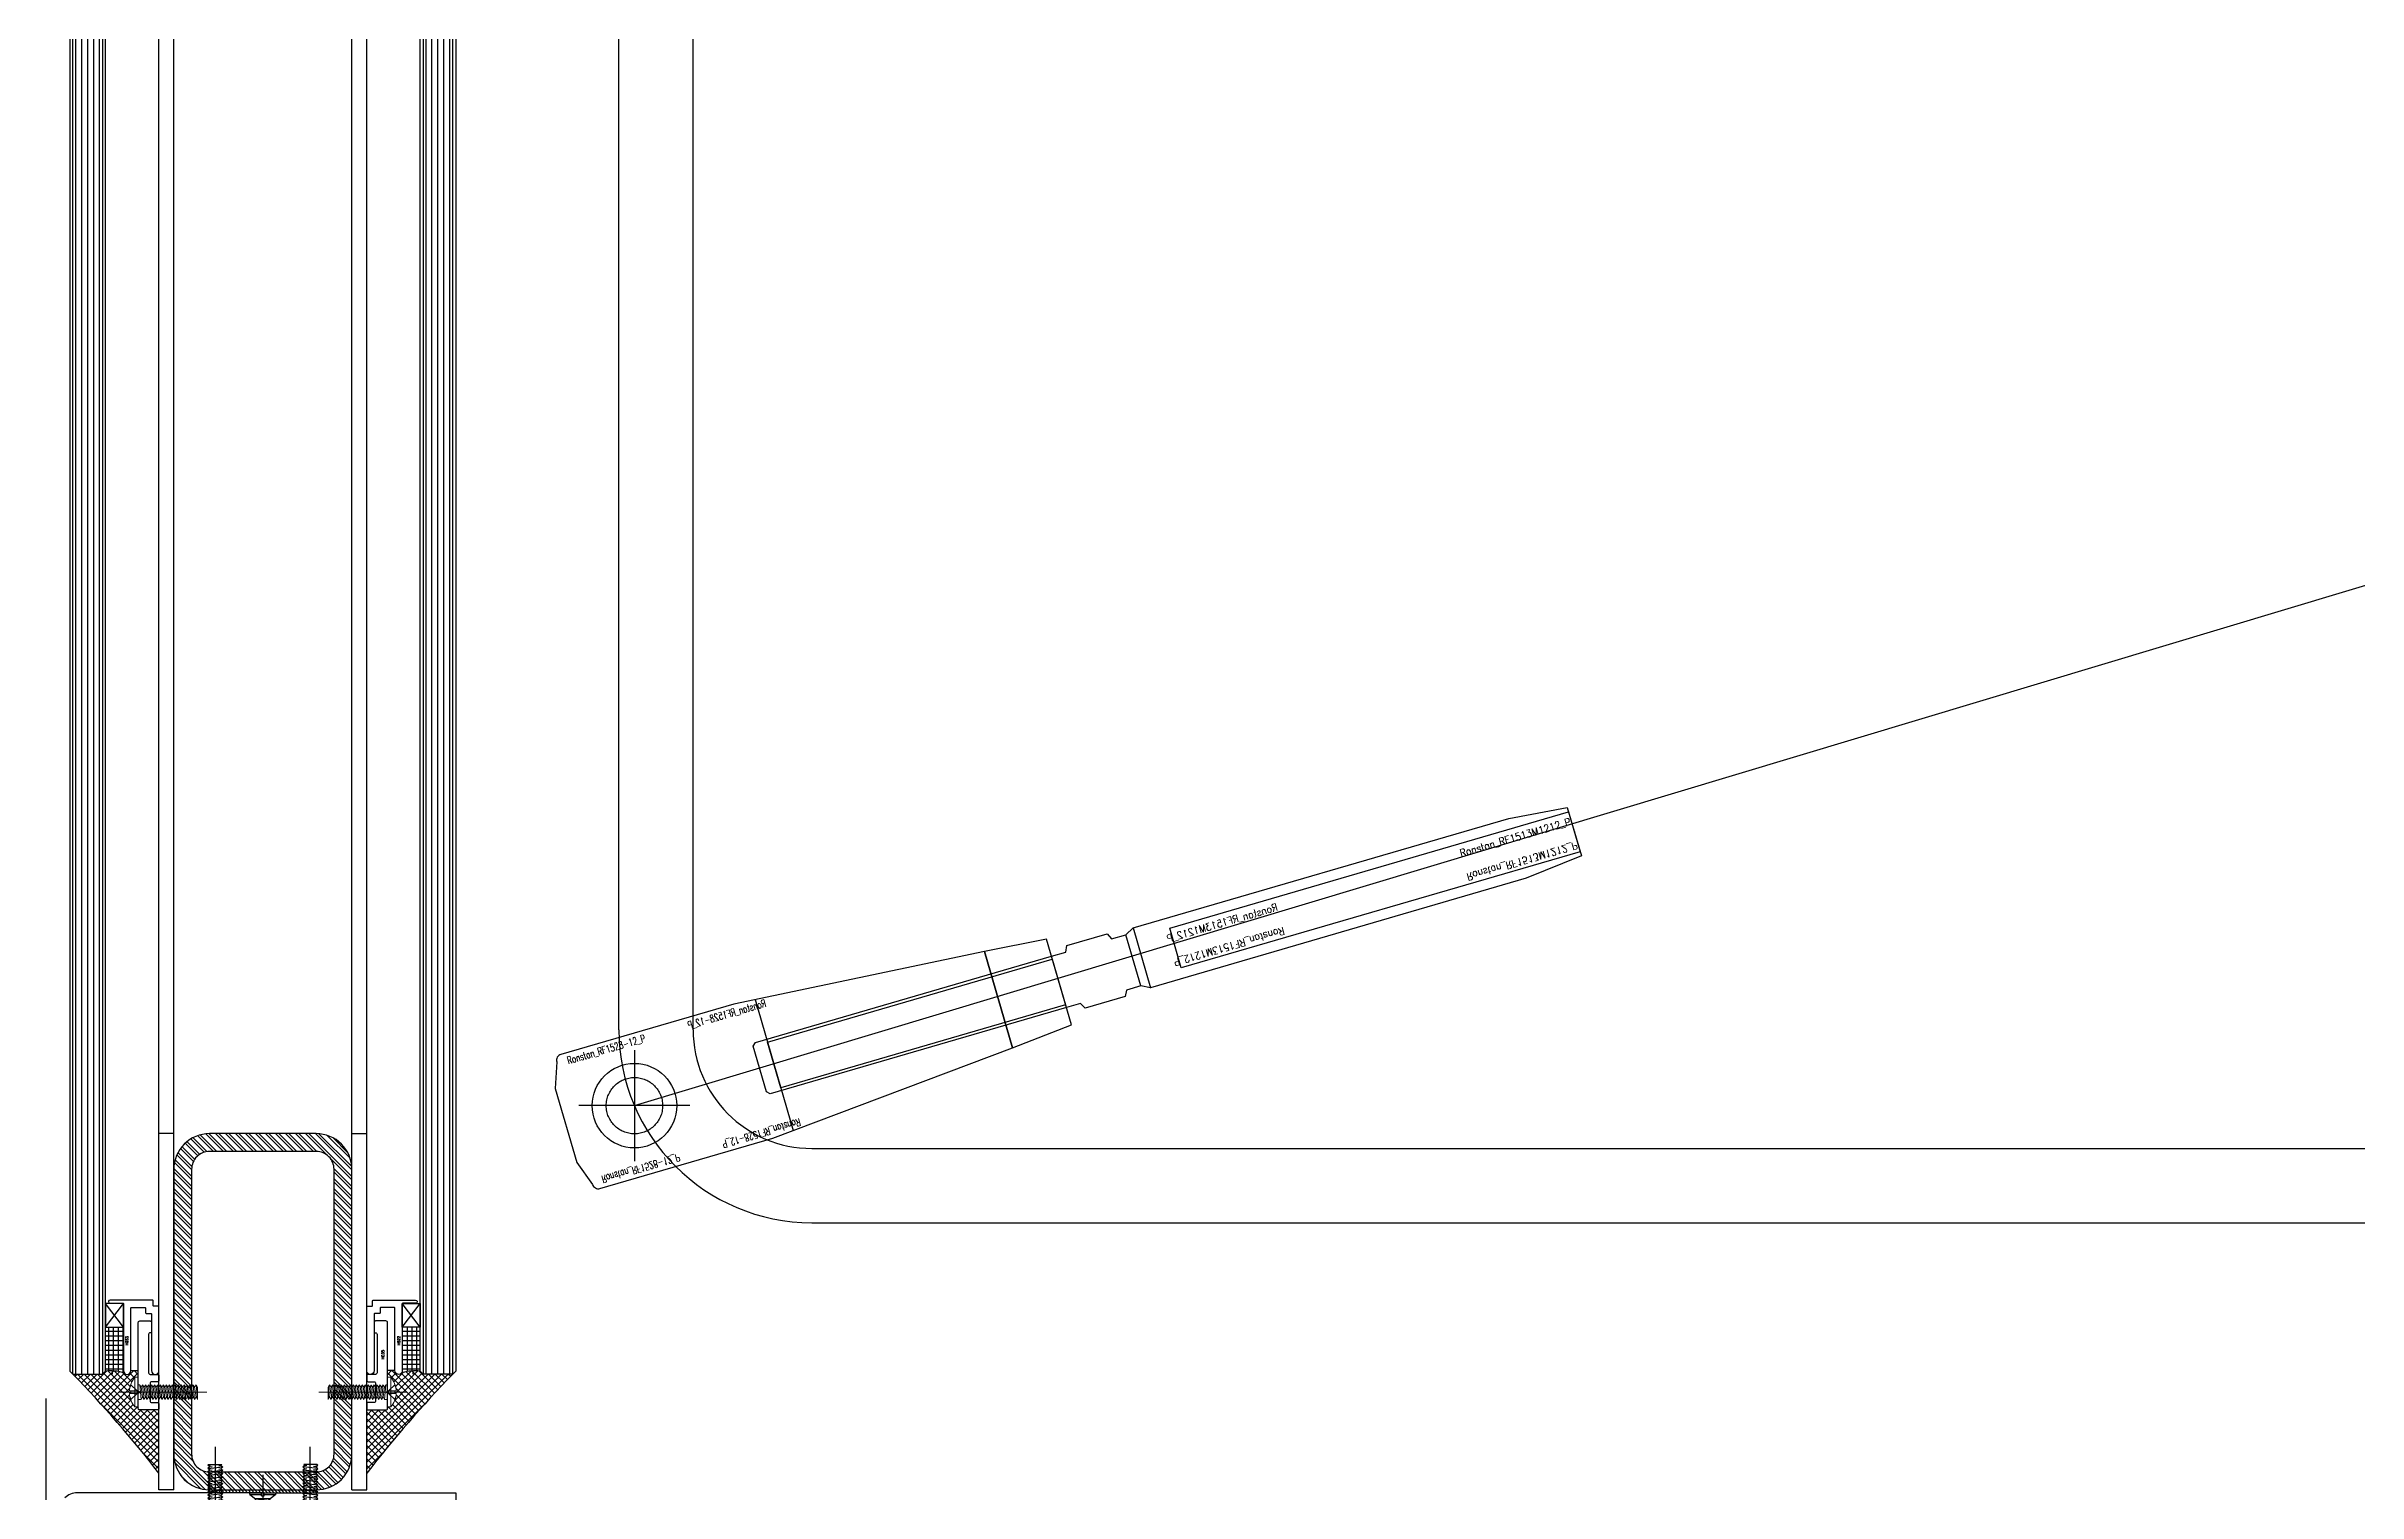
# Model space of a CAD drawing. Extents: x -163000 to 184253, y -124935 to 90032.
# Drawn here: x -131238 to -130459, y 34556 to 35044 of the extents above; entities that cross this region are included whole.
import ezdxf
from ezdxf.enums import TextEntityAlignment as Align

# ---------------------------------------------------------------- set-up
doc = ezdxf.new("R2010")
doc.units = 0
doc.header["$LTSCALE"] = 1000
doc.header["$MEASUREMENT"] = 0
doc.linetypes.add('CENTER', pattern=[2, 1.25, -0.25, 0.25, -0.25])
doc.linetypes.add('HIDDEN', pattern=[0.375, 0.25, -0.125])
doc.layers.get('0').update_dxf_attribs({"linetype": 'CONTINUOUS'})
for name, color, linetype, lineweight in [('0.25bC', 6, 'CONTINUOUS', 18), ('0.25bCEN', 1, 'CENTER', 18), ('0.25bH', 3, 'HIDDEN', 18)]:
    doc.layers.add(name, color=color, linetype=linetype, lineweight=lineweight)
for name, color, linetype in [('2', 7, 'CONTINUOUS'), ('5', 5, 'CENTER'), ('Aux (not print)', 11, 'CONTINUOUS'), ('Die No(Not Print)', 11, 'CONTINUOUS'), ('glass-p', 1, 'CONTINUOUS'), ('SS Cable', 9, 'CONTINUOUS'), ('Steel', 30, 'CONTINUOUS')]:
    doc.layers.add(name, color=color, linetype=linetype)
doc.styles.add('ROMANS', font='romans', dxfattribs={"width": 0.9})
doc.styles.add('ROMANT', font='romant')

# ---------------------------------------------------------------- blocks, each defined once
blk = doc.blocks.new('M5P-12')
at = {"layer": '2'}
for p, q in [((364.54, 386.28), (367.99, 386.28)), ((364.54, 385.78), (364.54, 386.28)), ((364.54, 385.78), (367.99, 385.78)), ((364.54, 385.78), (366.19, 384.48)), ((368.89, 386.28), (372.35, 386.28)), ((368.89, 385.78), (372.35, 385.78)), ((372.35, 385.78), (370.69, 384.48)), ((372.35, 385.78), (372.35, 386.28)), ((370.69, 384.48), (366.19, 383.98)), ((370.69, 384.48), (366.19, 384.48)), ((366.19, 383.98), (366.19, 384.48)), ((368.89, 384.28), (366.19, 383.98)), ((366.63, 383.53), (366.19, 383.98)), ((366.63, 383.53), (366.19, 382.98)), ((370.69, 383.48), (366.19, 382.98)), ((366.79, 382.55), (366.19, 382.98)), ((366.79, 382.55), (366.19, 381.98)), ((370.69, 382.48), (366.19, 381.98)), ((366.79, 381.55), (366.19, 381.98)), ((366.79, 381.55), (366.19, 380.98)), ((370.69, 381.48), (366.19, 380.98)), ((366.79, 380.55), (366.19, 380.98)), ((366.79, 380.55), (366.19, 379.98)), ((370.69, 380.48), (366.19, 379.98)), ((366.79, 379.55), (366.19, 379.98)), ((366.79, 379.55), (366.19, 378.98)), ((370.69, 379.48), (366.19, 378.98)), ((366.79, 378.55), (366.19, 378.98)), ((367.44, 383.62), (366.63, 383.53)), ((367.44, 383.62), (366.79, 383.55)), ((367.44, 382.62), (366.79, 382.55)), ((367.44, 381.62), (366.79, 381.55)), ((367.44, 380.62), (366.79, 380.55)), ((367.44, 379.62), (366.79, 379.55)), ((367.44, 378.62), (366.79, 378.55)), ((367.99, 385.38), (368.89, 385.38)), ((370.09, 383.91), (369.44, 383.84)), ((370.09, 383.91), (369.44, 383.84)), ((370.09, 382.91), (369.44, 382.84)), ((370.09, 381.91), (369.44, 381.84)), ((370.09, 380.91), (369.44, 380.84)), ((370.09, 379.91), (369.44, 379.84)), ((370.09, 378.91), (369.44, 378.84)), ((370.09, 383.91), (370.69, 384.48)), ((370.09, 383.91), (370.48, 384.28)), ((370.09, 383.91), (370.69, 383.48)), ((370.09, 382.91), (370.69, 383.48)), ((370.09, 382.91), (370.69, 382.48)), ((370.09, 381.91), (370.69, 382.48)), ((370.09, 381.91), (370.69, 381.48)), ((370.09, 380.91), (370.69, 381.48)), ((370.09, 380.91), (370.69, 380.48)), ((370.09, 379.91), (370.69, 380.48)), ((370.09, 379.91), (370.69, 379.48)), ((370.09, 378.91), (370.69, 379.48)), ((370.09, 378.91), (370.69, 378.48)), ((366.79, 378.55), (366.19, 377.98)), ((370.69, 378.48), (366.19, 377.98)), ((366.79, 377.55), (366.19, 377.98)), ((366.79, 377.55), (366.19, 376.98)), ((370.69, 377.48), (366.19, 376.98)), ((366.79, 376.55), (366.19, 376.98)), ((366.79, 376.55), (366.19, 375.98)), ((370.69, 376.48), (366.19, 375.98)), ((366.79, 375.55), (366.19, 375.98)), ((366.79, 375.55), (366.19, 374.98)), ((370.69, 375.48), (366.19, 374.98)), ((366.79, 374.55), (366.19, 374.98)), ((366.79, 374.55), (366.19, 373.98)), ((370.69, 374.48), (366.19, 373.98)), ((366.79, 373.55), (366.19, 373.98)), ((366.79, 373.55), (366.19, 372.98)), ((370.69, 373.48), (366.19, 372.98)), ((366.79, 372.55), (366.19, 372.98)), ((366.79, 372.55), (366.51, 372.28)), ((370.48, 372.28), (366.51, 372.28)), ((367.44, 377.62), (366.79, 377.55)), ((367.44, 376.62), (366.79, 376.55)), ((367.44, 375.62), (366.79, 375.55)), ((367.44, 374.62), (366.79, 374.55)), ((367.44, 373.62), (366.79, 373.55)), ((367.44, 372.62), (366.79, 372.55)), ((370.69, 372.48), (368.89, 372.28)), ((370.09, 377.91), (369.44, 377.84)), ((370.09, 376.91), (369.44, 376.84)), ((370.09, 375.91), (369.44, 375.84)), ((370.09, 374.91), (369.44, 374.84)), ((370.09, 373.91), (369.44, 373.84)), ((370.09, 372.91), (369.44, 372.84)), ((370.09, 377.91), (370.69, 378.48)), ((370.09, 377.91), (370.69, 377.48)), ((370.09, 376.91), (370.69, 377.48)), ((370.09, 376.91), (370.69, 376.48)), ((370.09, 375.91), (370.69, 376.48)), ((370.09, 375.91), (370.69, 375.48)), ((370.09, 374.91), (370.69, 375.48)), ((370.09, 374.91), (370.69, 374.48)), ((370.09, 373.91), (370.69, 374.48)), ((370.09, 373.91), (370.69, 373.48)), ((370.09, 372.91), (370.69, 373.48)), ((370.09, 372.91), (370.69, 372.48)), ((370.48, 372.28), (370.69, 372.48))]:
    blk.add_line(p, q, dxfattribs=at)
at = {"layer": '5'}
for p, q in [((367.99, 385.38), (367.99, 386.28)), ((368.89, 385.38), (368.89, 386.28))]:
    blk.add_line(p, q, dxfattribs=at)
at = {"layer": '5', "color": 2}
blk.add_line((368.44, 391.72), (368.44, 364.55), dxfattribs=at)
blk = doc.blocks.new('4.5')
at = {"layer": '2'}
for p, q in [((-226399.27, -193295.22), (-226399.48, -193295.42)), ((-226399.48, -193295.42), (-226397.68, -193295.22)), ((-226398.88, -193295.85), (-226399.48, -193295.42)), ((-226399.27, -193295.22), (-226395.3, -193295.22)), ((-226396.23, -193295.56), (-226395.58, -193295.48)), ((-226395.58, -193295.48), (-226395.3, -193295.22)), ((-226395.58, -193295.48), (-226394.98, -193295.92)), ((-226398.88, -193297.85), (-226399.49, -193298.42)), ((-226399.49, -193298.42), (-226394.98, -193297.92)), ((-226398.89, -193298.85), (-226399.49, -193298.42)), ((-226398.89, -193298.85), (-226399.49, -193299.42)), ((-226399.49, -193299.42), (-226394.99, -193298.92)), ((-226398.89, -193299.85), (-226399.49, -193299.42)), ((-226398.89, -193299.85), (-226399.49, -193300.42)), ((-226399.49, -193300.42), (-226394.99, -193299.92)), ((-226398.89, -193300.85), (-226399.49, -193300.42)), ((-226398.89, -193300.85), (-226399.49, -193301.42)), ((-226399.49, -193301.42), (-226394.99, -193300.92)), ((-226398.89, -193301.85), (-226399.49, -193301.42)), ((-226398.89, -193301.85), (-226399.49, -193302.42)), ((-226399.49, -193302.42), (-226394.99, -193301.92)), ((-226398.89, -193302.85), (-226399.49, -193302.42)), ((-226398.88, -193295.85), (-226399.48, -193296.42)), ((-226399.48, -193296.42), (-226394.98, -193295.92)), ((-226398.88, -193296.85), (-226399.48, -193296.42)), ((-226398.88, -193296.85), (-226399.48, -193297.42)), ((-226399.48, -193297.42), (-226394.98, -193296.92)), ((-226398.88, -193297.85), (-226399.48, -193297.42)), ((-226398.89, -193298.85), (-226398.24, -193298.78)), ((-226398.89, -193299.85), (-226398.24, -193299.78)), ((-226398.89, -193300.85), (-226398.24, -193300.78)), ((-226398.89, -193301.85), (-226398.24, -193301.78)), ((-226398.88, -193295.85), (-226398.23, -193295.78)), ((-226398.88, -193296.85), (-226398.23, -193296.78)), ((-226398.88, -193297.85), (-226398.23, -193297.78)), ((-226396.24, -193298.56), (-226395.59, -193298.48)), ((-226396.24, -193299.56), (-226395.59, -193299.48)), ((-226396.24, -193300.56), (-226395.59, -193300.48)), ((-226396.24, -193301.56), (-226395.59, -193301.48)), ((-226396.24, -193302.56), (-226395.59, -193302.48)), ((-226396.23, -193296.56), (-226395.58, -193296.48)), ((-226396.23, -193297.56), (-226395.58, -193297.48)), ((-226395.59, -193298.48), (-226394.98, -193297.92)), ((-226395.59, -193298.48), (-226394.99, -193298.92)), ((-226395.59, -193299.48), (-226394.99, -193298.92)), ((-226395.59, -193299.48), (-226394.99, -193299.92)), ((-226395.59, -193300.48), (-226394.99, -193299.92)), ((-226395.59, -193300.48), (-226394.99, -193300.92)), ((-226395.59, -193301.48), (-226394.99, -193300.92)), ((-226395.59, -193301.48), (-226394.99, -193301.92)), ((-226395.59, -193302.48), (-226394.99, -193301.92)), ((-226395.59, -193302.48), (-226394.99, -193302.92)), ((-226395.58, -193296.48), (-226394.98, -193295.92)), ((-226395.58, -193296.48), (-226394.98, -193296.92)), ((-226395.58, -193297.48), (-226394.98, -193296.92)), ((-226395.58, -193297.48), (-226394.98, -193297.92)), ((-226401.24, -193307.22), (-226401.24, -193307.72)), ((-226393.24, -193307.22), (-226401.24, -193307.22)), ((-226398.89, -193302.85), (-226399.49, -193303.42)), ((-226399.49, -193303.42), (-226394.99, -193302.92)), ((-226398.89, -193303.85), (-226399.49, -193303.42)), ((-226398.89, -193303.85), (-226399.49, -193304.42)), ((-226399.49, -193304.42), (-226394.99, -193303.92)), ((-226398.89, -193304.85), (-226399.49, -193304.42)), ((-226398.89, -193304.85), (-226399.49, -193305.42)), ((-226399.49, -193305.42), (-226394.99, -193304.92)), ((-226398.89, -193305.85), (-226399.49, -193305.42)), ((-226398.89, -193305.85), (-226399.49, -193306.42)), ((-226399.49, -193306.42), (-226394.99, -193305.92)), ((-226398.89, -193306.85), (-226399.49, -193306.42)), ((-226398.89, -193306.85), (-226399.28, -193307.22)), ((-226398.89, -193302.85), (-226398.24, -193302.78)), ((-226398.89, -193303.85), (-226398.24, -193303.78)), ((-226398.89, -193304.85), (-226398.24, -193304.78)), ((-226398.89, -193305.85), (-226398.24, -193305.78)), ((-226398.89, -193306.85), (-226398.24, -193306.78)), ((-226397.84, -193309.21), (-226396.64, -193309.21)), ((-226397.84, -193309.21), (-226397.84, -193309.69)), ((-226397.69, -193307.22), (-226394.99, -193306.92)), ((-226396.64, -193309.21), (-226396.64, -193309.69)), ((-226396.24, -193303.56), (-226395.59, -193303.48)), ((-226396.24, -193304.56), (-226395.59, -193304.48)), ((-226396.24, -193305.56), (-226395.59, -193305.48)), ((-226396.24, -193306.56), (-226395.59, -193306.48)), ((-226395.59, -193303.48), (-226394.99, -193302.92)), ((-226395.59, -193303.48), (-226394.99, -193303.92)), ((-226395.59, -193304.48), (-226394.99, -193303.92)), ((-226395.59, -193304.48), (-226394.99, -193304.92)), ((-226395.59, -193305.48), (-226394.99, -193304.92)), ((-226395.59, -193305.48), (-226394.99, -193305.92)), ((-226395.59, -193306.48), (-226394.99, -193305.92)), ((-226395.59, -193306.48), (-226394.99, -193306.92)), ((-226395.31, -193307.22), (-226394.99, -193306.92)), ((-226393.24, -193307.22), (-226393.24, -193307.72))]:
    blk.add_line(p, q, dxfattribs=at)
for centre, radius, start, end in [((-226399.49, -193307.45), 1.76, 188.64117, 243.49267), ((-226397.24, -193302.64), 7.08, 244.52349, 265.12164), ((-226397.24, -193302.64), 7.08, 274.84445, 295.4426), ((-226394.98, -193307.45), 1.76, 296.47342, 351.32493)]:
    blk.add_arc(centre, radius, start, end, dxfattribs=at)
at = {"layer": '5', "color": 2}
blk.add_line((-226397.24, -193314.66), (-226397.23, -193289.95), dxfattribs=at)
blk = doc.blocks.new('Ronstan_RF1528-12_P')
at = {"layer": 'Aux (not print)', "linetype": 'HIDDEN'}
blk.add_circle((0, 0), 9.5, dxfattribs=at)
at = {"layer": 'Aux (not print)'}
for p in [(0, 0), (149, 0)]:
    blk.add_point(p, dxfattribs=at)
at = {"layer": 'SS Cable', "color": 8, "linetype": 'HIDDEN'}
blk.add_line((49, 22.94), (49, -22.97), dxfattribs=at)
at = {"layer": 'SS Cable', "color": 0, "linetype": 'ByBlock'}
blk.add_lwpolyline([(-19, 23.5, 0.414214), (-21, 21.5), (-24, 13), (-24, -13), (-21, -21.53, 0.414214), (-19, -23.53), (41.72, -23.53), (127.76, -16.89), (127.76, 16.89), (41.72, 23.5)], format="xyb", close=True, dxfattribs=at)
blk.add_lwpolyline([(127.76, -16.89), (149, -15.01), (149, 15.01), (127.76, 16.89)], close=True, dxfattribs=at)
at = {"layer": 'SS Cable', "color": 8, "linetype": 'HIDDEN'}
blk.add_lwpolyline([(49, 8), (149, 8), (149, -8), (49, -8)], close=True, dxfattribs=at)
at = {"layer": 'Steel', "color": 8}
blk.add_circle((0, 0), 14.25, dxfattribs=at)
at = {"layer": 'Aux (not print)', "style": 'ROMANS', "width": 0.7}
for text_generation_flag, p in [(6, (-17.5, 19.63)), (4, (52.16, 19.63))]:
    blk.add_text('Ronstan_RF1528-12_P', height=2.5, rotation=180, dxfattribs=dict(at, text_generation_flag=text_generation_flag)).set_placement(p)
for text_generation_flag, p in [(4, (-17.5, -19.63)), (6, (52.16, -19.63))]:
    blk.add_text('Ronstan_RF1528-12_P', height=2.5, dxfattribs=dict(at, text_generation_flag=text_generation_flag)).set_placement(p)
blk = doc.blocks.new('Ronstan_RF1513M1212_P')
at = {"layer": 'Aux (not print)', "linetype": 'HIDDEN'}
blk.add_lwpolyline([(0, -9), (-103.95, -9), (-104.95, -8), (-104.95, 8), (-103.95, 9), (0, 9)], dxfattribs=at)
blk.add_lwpolyline([(180.92, -7), (40.92, -7), (40.92, 7), (180.92, 7)], close=True, dxfattribs=at)
at = {"layer": 'Aux (not print)'}
for p in [(0, 0), (180.92, 0)]:
    blk.add_point(p, dxfattribs=at)
at = {"layer": 'SS Cable', "linetype": 'ByBlock'}
blk.add_line((26.08, -9), (26.08, 9), dxfattribs=at)
blk.add_line((26.08, -9), (26.08, 9), dxfattribs=at)
at = {"layer": 'SS Cable', "color": 0, "linetype": 'ByBlock'}
for points in [[(0, 9), (5, 9), (6, 11), (20.08, 11), (21.08, 9), (26.08, 9), (29.08, 10.5), (160.92, 10.5), (180.92, 8.5), (180.92, -8.5), (160.92, -10.5), (29.08, -10.5), (26.08, -9), (21.08, -9), (20.08, -11), (6, -11), (5, -9), (0, -9)], [(26.08, 9), (29.08, 10.5), (29.08, -10.5), (26.08, -9)]]:
    blk.add_lwpolyline(points, close=True, dxfattribs=at)
at = {"layer": 'Die No(Not Print)', "extrusion": (0, 0, -1), "char_height": 2.5, "width": 32.6375, "attachment_point": 1, "style": 'ROMANS'}
for insert, text_direction in [((77.77, 5), (-1, 0, 0)), ((141.89, -5.83), (1, 0, 0))]:
    blk.add_mtext('Ronstan_RF1513M1212_P', dxfattribs=dict(at, insert=insert, text_direction=text_direction))
at = {"layer": 'Die No(Not Print)', "insert": (141.89, 5), "char_height": 2.5, "width": 32.6375, "attachment_point": 1, "style": 'ROMANS'}
blk.add_mtext('Ronstan_RF1513M1212_P', dxfattribs=at)
at = {"layer": 'Die No(Not Print)', "insert": (77.77, -5.83), "char_height": 2.5, "width": 32.6375, "attachment_point": 1, "rotation": 180, "style": 'ROMANS'}
blk.add_mtext('Ronstan_RF1513M1212_P', dxfattribs=at)
blk = doc.blocks.new('11')
at = {"layer": '0.25bC'}
for p, q in [((1102.68, 1209.74), (1103.54, 1210.24)), ((1107.68, 1210.24), (1102.68, 1209.74)), ((1103.54, 1209.24), (1102.68, 1209.74)), ((1103.54, 1209.24), (1102.68, 1209.74)), ((1107.68, 1209.24), (1102.68, 1208.74)), ((1102.68, 1208.74), (1103.54, 1209.24)), ((1103.54, 1208.24), (1102.68, 1208.74)), ((1107.68, 1208.24), (1102.68, 1207.74)), ((1102.68, 1207.74), (1103.54, 1208.24)), ((1103.54, 1207.24), (1102.68, 1207.74)), ((1103.54, 1207.24), (1102.68, 1207.74)), ((1103.54, 1210.24), (1107.68, 1210.24)), ((1107.68, 1210.24), (1106.81, 1209.74)), ((1106.81, 1209.74), (1107.68, 1209.24)), ((1107.68, 1209.24), (1106.81, 1208.74)), ((1106.81, 1208.74), (1107.68, 1208.24)), ((1107.68, 1208.24), (1106.81, 1207.74)), ((1106.81, 1207.74), (1107.68, 1207.24)), ((1107.68, 1207.24), (1102.68, 1206.74)), ((1102.68, 1206.74), (1103.54, 1207.24)), ((1102.68, 1206.74), (1103.54, 1207.24)), ((1103.54, 1206.24), (1102.68, 1206.74)), ((1103.54, 1206.24), (1102.68, 1206.74)), ((1102.68, 1205.74), (1103.54, 1206.24)), ((1107.68, 1206.24), (1102.68, 1205.74)), ((1103.54, 1205.24), (1102.68, 1205.74)), ((1103.54, 1205.24), (1102.68, 1205.74)), ((1107.68, 1205.24), (1102.68, 1204.74)), ((1102.68, 1204.74), (1103.54, 1205.24)), ((1103.54, 1204.24), (1102.68, 1204.74)), ((1107.68, 1204.24), (1102.68, 1203.74)), ((1102.68, 1203.74), (1103.54, 1204.24)), ((1103.54, 1203.24), (1102.68, 1203.74)), ((1103.54, 1203.24), (1102.68, 1203.74)), ((1107.68, 1203.24), (1102.68, 1202.74)), ((1102.68, 1202.74), (1103.54, 1203.24)), ((1102.68, 1202.74), (1103.54, 1203.24)), ((1103.54, 1202.24), (1102.68, 1202.74)), ((1107.68, 1202.24), (1102.68, 1201.74)), ((1102.68, 1201.74), (1103.54, 1202.24)), ((1103.54, 1201.24), (1102.68, 1201.74)), ((1107.68, 1201.24), (1102.68, 1200.74)), ((1102.68, 1200.74), (1103.54, 1201.24)), ((1103.54, 1200.24), (1102.68, 1200.74)), ((1102.68, 1199.74), (1107.68, 1200.24)), ((1102.68, 1199.74), (1103.54, 1200.24)), ((1103.54, 1199.24), (1102.68, 1199.74)), ((1107.68, 1207.24), (1106.81, 1206.74)), ((1106.81, 1206.74), (1107.68, 1206.24)), ((1107.68, 1206.24), (1106.81, 1205.74)), ((1106.81, 1205.74), (1107.68, 1205.24)), ((1107.68, 1205.24), (1106.81, 1204.74)), ((1106.81, 1204.74), (1107.68, 1204.24)), ((1107.68, 1204.24), (1106.81, 1203.74)), ((1106.81, 1203.74), (1107.68, 1203.24)), ((1106.81, 1203.74), (1107.68, 1203.24)), ((1107.68, 1203.24), (1106.81, 1202.74)), ((1106.81, 1202.74), (1107.68, 1202.24)), ((1107.68, 1202.24), (1106.81, 1201.74)), ((1106.81, 1201.74), (1107.68, 1201.24)), ((1107.68, 1201.24), (1106.81, 1200.74)), ((1106.81, 1200.74), (1107.68, 1200.24)), ((1107.68, 1200.24), (1106.81, 1199.74)), ((1106.81, 1199.74), (1107.68, 1199.24)), ((1102.68, 1198.74), (1107.68, 1199.24)), ((1102.68, 1198.74), (1103.54, 1199.24)), ((1103.54, 1198.24), (1102.68, 1198.74)), ((1103.54, 1198.24), (1102.68, 1198.74)), ((1107.68, 1198.24), (1102.68, 1197.74)), ((1102.68, 1197.74), (1103.54, 1198.24)), ((1102.68, 1197.74), (1103.54, 1198.24)), ((1103.54, 1197.24), (1102.68, 1197.74)), ((1107.68, 1197.24), (1102.68, 1196.74)), ((1102.68, 1196.74), (1103.54, 1197.24)), ((1103.54, 1196.24), (1102.68, 1196.74)), ((1107.68, 1196.24), (1102.68, 1195.74)), ((1102.68, 1195.74), (1103.54, 1196.24)), ((1103.54, 1195.24), (1102.68, 1195.74)), ((1102.68, 1194.74), (1107.68, 1195.24)), ((1102.68, 1194.74), (1103.54, 1195.24)), ((1103.54, 1194.24), (1102.68, 1194.74)), ((1102.68, 1193.74), (1107.68, 1194.24)), ((1102.68, 1193.74), (1103.54, 1194.24)), ((1103.54, 1193.24), (1102.68, 1193.74)), ((1102.68, 1192.74), (1107.68, 1193.24)), ((1102.68, 1192.74), (1103.54, 1193.24)), ((1103.54, 1192.24), (1102.68, 1192.74)), ((1107.68, 1192.24), (1102.68, 1191.74)), ((1102.68, 1191.74), (1103.54, 1192.24)), ((1107.68, 1199.24), (1106.81, 1198.74)), ((1106.81, 1198.74), (1107.68, 1198.24)), ((1106.81, 1198.74), (1107.68, 1198.24)), ((1107.68, 1198.24), (1106.81, 1197.74)), ((1106.81, 1197.74), (1107.68, 1197.24)), ((1107.68, 1197.24), (1106.81, 1196.74)), ((1106.81, 1196.74), (1107.68, 1196.24)), ((1107.68, 1196.24), (1106.81, 1195.74)), ((1106.81, 1195.74), (1107.68, 1195.24)), ((1107.68, 1195.24), (1106.81, 1194.74)), ((1106.81, 1194.74), (1107.68, 1194.24)), ((1107.68, 1194.24), (1106.81, 1193.74)), ((1106.81, 1193.74), (1107.68, 1193.24)), ((1107.68, 1193.24), (1106.81, 1192.74)), ((1106.81, 1192.74), (1107.68, 1192.24)), ((1107.68, 1192.24), (1106.81, 1191.74)), ((1110.18, 1189.15), (1100.18, 1189.15)), ((1103.54, 1191.24), (1102.68, 1191.74)), ((1102.68, 1190.74), (1107.68, 1191.24)), ((1102.68, 1190.74), (1103.54, 1191.24)), ((1102.68, 1190.24), (1102.68, 1190.74)), ((1106.81, 1191.74), (1107.68, 1191.24)), ((1107.68, 1191.24), (1107.68, 1190.24))]:
    blk.add_line(p, q, dxfattribs=at)
blk.add_lwpolyline([(1100.18, 1189.15), (1100.18, 1190.24), (1110.18, 1190.24), (1110.18, 1189.15, -0.167288), (1105.68, 1187.26), (1105.68, 1187.76), (1104.68, 1187.76), (1104.68, 1187.26, -0.167288)], format="xyb", close=True, dxfattribs=at)
for start, end in [(241.32628, 264.26083), (275.73917, 298.67372)]:
    blk.add_arc((1105.18, 1192.24), 5, start, end, dxfattribs=at)
at = {"layer": '0.25bCEN', "ltscale": 0.05}
for p, q in [((1106.81, 1209.74), (1103.54, 1209.24)), ((1106.81, 1208.74), (1103.54, 1208.24)), ((1106.81, 1207.74), (1103.54, 1207.24)), ((1106.81, 1207.74), (1103.54, 1207.24)), ((1106.81, 1206.74), (1103.54, 1206.24)), ((1106.81, 1206.74), (1103.54, 1206.24)), ((1106.81, 1205.74), (1103.54, 1205.24)), ((1106.81, 1204.74), (1103.54, 1204.24)), ((1106.81, 1203.74), (1103.54, 1203.24)), ((1106.81, 1203.74), (1103.54, 1203.24)), ((1106.81, 1202.74), (1103.54, 1202.24)), ((1106.81, 1201.74), (1103.54, 1201.24)), ((1103.54, 1200.24), (1106.81, 1200.74)), ((1106.81, 1199.74), (1103.54, 1199.24)), ((1106.81, 1198.74), (1103.54, 1198.24)), ((1106.81, 1198.74), (1103.54, 1198.24)), ((1106.81, 1197.74), (1103.54, 1197.24)), ((1106.81, 1196.74), (1103.54, 1196.24)), ((1103.54, 1195.24), (1106.81, 1195.74)), ((1106.81, 1194.74), (1103.54, 1194.24)), ((1106.81, 1193.74), (1103.54, 1193.24)), ((1103.54, 1192.24), (1106.81, 1192.74)), ((1103.54, 1191.24), (1106.81, 1191.74))]:
    blk.add_line(p, q, dxfattribs=at)
at = {"layer": '0.25bCEN', "ltscale": 0.2}
blk.add_line((1105.18, 1183.62), (1105.18, 1213.41), dxfattribs=at)
at = {"layer": '0.25bH', "ltscale": 0.1}
for p, q in [((1104.68, 1189.94), (1102.63, 1187.69)), ((1105.68, 1189.94), (1104.68, 1189.94)), ((1104.68, 1187.76), (1104.68, 1189.94)), ((1105.68, 1187.76), (1105.68, 1189.94)), ((1107.72, 1187.69), (1105.68, 1189.94))]:
    blk.add_line(p, q, dxfattribs=at)
blk.add_lwpolyline([(1104.68, 1189.94), (1105.18, 1190.24), (1105.68, 1189.94)], dxfattribs=at)
blk = doc.blocks.new('s2118a')
at = {"layer": 'glass-p'}
h = blk.add_hatch(dxfattribs=at)
h.set_pattern_fill('ANSI32', color=256, scale=0.25, angle=90, style=0)
h.set_pattern_definition([(135, (-50688.6815, 67639.3086), (-1.68379802, -1.68379802), []), (135, (-50688.6815, 67640.4311), (-1.68379802, -1.68379802), [])])
h.paths.add_polyline_path([(-131182.9, 34677.132, 0.4142136), (-131194.9, 34665.132), (-131194.9, 34569.132, 0.4142136), (-131182.9, 34557.132), (-131146.9, 34557.132, 0.4142136), (-131134.9, 34569.132), (-131134.9, 34665.132, 0.4142136), (-131146.9, 34677.132)])
h.paths.add_polyline_path([(-131182.9, 34563.132, -0.4142136), (-131188.9, 34569.132), (-131188.9, 34665.132, -0.4142136), (-131182.9, 34671.132), (-131146.9, 34671.132, -0.4142136), (-131140.9, 34665.132), (-131140.9, 34569.132, -0.4142136), (-131146.9, 34563.132)], flags=16)
h = blk.add_hatch(dxfattribs=at)
h.set_pattern_fill('NET', color=256, scale=0.5, angle=90, style=0)
h.set_pattern_definition([(270, (-132162.927, 23471.0914), (1.5875, -1e-16), []), (360, (-132162.927, 23471.0914), (2e-16, 1.5875), [])])
h.paths.add_polyline_path([(-131211.897, 34611.932), (-131217.897, 34611.932), (-131217.897, 34597.132, -0.0827625), (-131211.897, 34596.632)])
h = blk.add_hatch(dxfattribs=at)
h.set_pattern_fill('NET', color=256, scale=0.5, angle=90, style=0)
h.set_pattern_definition([(270, (-130166.873, 23471.0914), (-1.5875, 1e-16), []), (180, (-130166.873, 23471.0914), (0, 1.5875), [])])
h.paths.add_polyline_path([(-131117.903, 34611.932), (-131111.903, 34611.932), (-131111.903, 34597.132, 0.0827625), (-131117.903, 34596.632)])
h = blk.add_hatch(dxfattribs=at)
h.set_pattern_fill('ANSI37', color=256, scale=0.5, angle=90, style=0)
h.set_pattern_definition([(45, (-210015.6955, 60147.2903), (1.122532015, -1.122532015), []), (315, (-210015.6955, 60147.2903), (-1.122532015, -1.122532015), [])])
h.paths.add_polyline_path([(-131207.987, 34585.032), (-131206.897, 34585.032), (-131206.897, 34584.532, 0.4142136), (-131206.397, 34584.032), (-131200.397, 34584.032, 0.4142136), (-131199.897, 34584.532), (-131199.897, 34562.741, 0.0268014), (-131228.897, 34596.132), (-131218.897, 34596.132), (-131217.897, 34597.132, -0.0858761), (-131211.678, 34596.575, 0.7369658), (-131209.397, 34597.282), (-131206.897, 34597.282), (-131206.897, 34595.032), (-131207.987, 34595.032, 0.1672877), (-131209.88, 34590.532), (-131209.38, 34590.532), (-131209.38, 34589.532), (-131209.88, 34589.532, 0.1672877)])
h = blk.add_hatch(dxfattribs=at)
h.set_pattern_fill('ANSI37', color=256, scale=0.5, angle=90, style=0)
h.set_pattern_definition([(135, (-52314.1045, 60147.2903), (-1.122532015, -1.122532015), []), (225, (-52314.1045, 60147.2903), (1.122532015, -1.122532015), [])])
h.paths.add_polyline_path([(-131121.813, 34585.032), (-131122.903, 34585.032), (-131122.903, 34584.532, -0.4142136), (-131123.403, 34584.032), (-131129.403, 34584.032, -0.4142136), (-131129.903, 34584.532), (-131129.903, 34562.741, -0.0268014), (-131100.903, 34596.132), (-131110.903, 34596.132), (-131111.903, 34597.132, 0.0858761), (-131118.122, 34596.575, -0.7369658), (-131120.403, 34597.282), (-131122.903, 34597.282), (-131122.903, 34595.032), (-131121.813, 34595.032, -0.1672877), (-131119.92, 34590.532), (-131120.42, 34590.532), (-131120.42, 34589.532), (-131119.92, 34589.532, -0.1672877)])
h = blk.add_hatch(dxfattribs=at)
h.set_pattern_fill('ANSI31', color=256, scale=0.25, angle=90, style=0)
h.set_pattern_definition([(135, (-50792.6859, 67960.8847), (-0.5612660076, -0.5612660076), [])])
h.paths.add_polyline_path([(-131164.9, 34557.132), (-131164.9, 34556.132), (-131146.9, 34556.132), (-131146.9, 34557.132)])
h.paths.add_polyline_path([(-131182.9, 34557.132), (-131182.9, 34556.132), (-131164.9, 34556.132), (-131164.9, 34557.132)])
for p, q in [((-131039.663, 34686.564), (-128369.897, 35489.106)), ((-131229.897, 35120.132), (-131229.897, 34597.132)), ((-131228.897, 34596.132), (-131228.897, 35120.132)), ((-131227.897, 34596.132), (-131227.897, 35120.132)), ((-131225.897, 34596.132), (-131225.897, 35120.132)), ((-131223.897, 34596.132), (-131223.897, 35120.132)), ((-131221.897, 34596.132), (-131221.897, 35120.132)), ((-131219.897, 34596.132), (-131219.897, 35120.132)), ((-131218.897, 35120.132), (-131218.897, 34596.132)), ((-131217.897, 34597.132), (-131217.897, 35120.132)), ((-131199.897, 34557.132), (-131199.897, 35120.132)), ((-131194.897, 34557.132), (-131194.897, 35120.132)), ((-131134.903, 34557.132), (-131134.903, 35120.132)), ((-131129.903, 34557.132), (-131129.903, 35120.132)), ((-131111.903, 34597.132), (-131111.903, 35120.132)), ((-131110.903, 35120.132), (-131110.903, 34596.132)), ((-131109.903, 34596.132), (-131109.903, 35120.132)), ((-131107.903, 34596.132), (-131107.903, 35120.132)), ((-131105.903, 34596.132), (-131105.903, 35120.132)), ((-131103.903, 34596.132), (-131103.903, 35120.132)), ((-131101.903, 34596.132), (-131101.903, 35120.132)), ((-131100.903, 34596.132), (-131100.903, 35120.132)), ((-131099.903, 35120.132), (-131099.903, 34597.132)), ((-131044.903, 34712.132), (-131044.903, 35120.132)), ((-131019.903, 34712.132), (-131019.903, 35120.132)), ((-131039.663, 34705.268), (-131039.663, 34667.86)), ((-131020.959, 34686.564), (-131058.367, 34686.564)), ((-131194.897, 34677.132), (-131199.897, 34677.132)), ((-131134.903, 34677.132), (-131129.903, 34677.132)), ((-130979.903, 34672.132), (-129707.4, 34672.132)), ((-130979.903, 34647.132), (-129707.4, 34647.132)), ((-131217.897, 34611.932), (-131211.897, 34619.932)), ((-131211.897, 34611.932), (-131217.897, 34619.932)), ((-131111.903, 34611.932), (-131117.903, 34619.932)), ((-131117.903, 34611.932), (-131111.903, 34619.932)), ((-131229.897, 34597.132), (-131228.897, 34596.132)), ((-131228.897, 34596.132), (-131218.897, 34596.132)), ((-131217.897, 34597.132), (-131218.897, 34596.132)), ((-131215.566, 34596.132), (-131215.516, 34597.172)), ((-131209.397, 34597.282), (-131206.897, 34597.282)), ((-131120.403, 34597.282), (-131122.903, 34597.282)), ((-131114.234, 34596.132), (-131114.284, 34597.172)), ((-131111.903, 34597.132), (-131110.903, 34596.132)), ((-131100.903, 34596.132), (-131110.903, 34596.132)), ((-131099.903, 34597.132), (-131100.903, 34596.132)), ((-131237.9, 34405.132), (-131237.9, 34587.941)), ((-131194.9, 34557.132), (-131199.9, 34557.132)), ((-131194.9, 34557.132), (-131199.9, 34557.132)), ((-131182.9, 34556.132), (-131182.9, 34557.132)), ((-131146.9, 34556.132), (-131146.9, 34557.132)), ((-131134.9, 34557.132), (-131129.9, 34557.132)), ((-131164.9, 34556.132), (-131227.415, 34556.132)), ((-131164.4, 34556.132), (-131165.4, 34556.132)), ((-131164.9, 34556.132), (-131099.9, 34556.132)), ((-131099.9, 34556.132), (-131099.9, 34552.132))]:
    blk.add_line(p, q, dxfattribs=at)
for points in [[(-131134.9, 34665.132, 0.4142136), (-131146.9, 34677.132), (-131182.9, 34677.132, 0.4142136), (-131194.9, 34665.132), (-131194.9, 34569.132, 0.4142136), (-131182.9, 34557.132), (-131146.9, 34557.132, 0.4142136), (-131134.9, 34569.132)], [(-131140.9, 34665.132, 0.4142136), (-131146.9, 34671.132), (-131182.9, 34671.132, 0.4142136), (-131188.9, 34665.132), (-131188.9, 34569.132, 0.4142136), (-131182.9, 34563.132), (-131146.9, 34563.132, 0.4142136), (-131140.9, 34569.132)], [(-131202.397, 34597.282, 1), (-131199.897, 34597.282), (-131199.897, 34618.832, 0.4142136), (-131200.097, 34619.032), (-131201.697, 34619.032, -0.4142136), (-131201.897, 34619.232), (-131201.897, 34620.832, 0.4142136), (-131202.097, 34621.032), (-131216.397, 34621.032, 1), (-131216.397, 34620.032), (-131212.097, 34620.032, -0.4142136), (-131211.897, 34619.832), (-131211.897, 34597.282, 1), (-131209.397, 34597.282), (-131209.397, 34618.332, -0.4142136), (-131209.197, 34618.532), (-131204.597, 34618.532, -0.4142136), (-131204.397, 34618.332), (-131204.397, 34616.732, 0.4142136), (-131204.197, 34616.532), (-131202.597, 34616.532, -0.4142136), (-131202.397, 34616.332)], [(-131127.403, 34597.282, -1), (-131129.903, 34597.282), (-131129.903, 34618.832, -0.4142136), (-131129.703, 34619.032), (-131128.103, 34619.032, 0.4142136), (-131127.903, 34619.232), (-131127.903, 34620.832, -0.4142136), (-131127.703, 34621.032), (-131113.403, 34621.032, -1), (-131113.403, 34620.032), (-131117.703, 34620.032, 0.4142136), (-131117.903, 34619.832), (-131117.903, 34597.282, -1), (-131120.403, 34597.282), (-131120.403, 34618.332, 0.4142136), (-131120.603, 34618.532), (-131125.203, 34618.532, 0.4142136), (-131125.403, 34618.332), (-131125.403, 34616.732, -0.4142136), (-131125.603, 34616.532), (-131127.203, 34616.532, 0.4142136), (-131127.403, 34616.332)]]:
    blk.add_lwpolyline(points, format="xyb", close=True, dxfattribs=at)
for points in [[(-131217.897, 34619.932), (-131217.897, 34611.932), (-131211.897, 34611.932), (-131211.897, 34619.932)], [(-131111.903, 34619.932), (-131111.903, 34611.932), (-131117.903, 34611.932), (-131117.903, 34619.932)]]:
    blk.add_lwpolyline(points, close=True, dxfattribs=at)
for points in [[(-131202.897, 34610.032), (-131202.897, 34610.032), (-131202.897, 34610.032, 0.4142136), (-131203.397, 34609.532), (-131203.397, 34596.532, 0.4142136), (-131202.897, 34596.032), (-131200.397, 34596.032, -0.4142136), (-131199.897, 34595.532), (-131199.897, 34594.032, -0.4142136), (-131200.397, 34593.532), (-131202.397, 34593.532, 0.4142136), (-131202.897, 34593.032), (-131202.897, 34590.032), (-131202.897, 34587.032, 0.4142136), (-131202.397, 34586.532), (-131200.397, 34586.532, -0.4142136), (-131199.897, 34586.032), (-131199.897, 34584.532, -0.4142136), (-131200.397, 34584.032), (-131206.397, 34584.032, -0.4142136), (-131206.897, 34584.532), (-131206.897, 34589.649), (-131206.514, 34590.032), (-131206.897, 34590.415), (-131206.897, 34613.532, -0.4142136), (-131206.397, 34614.032), (-131202.897, 34614.032, -0.4142136), (-131202.397, 34613.532), (-131202.397, 34610.532, -0.4142136), (-131202.897, 34610.032)], [(-131126.903, 34610.032), (-131126.903, 34610.032), (-131126.903, 34610.032, -0.4142136), (-131126.403, 34609.532), (-131126.403, 34596.532, -0.4142136), (-131126.903, 34596.032), (-131129.403, 34596.032, 0.4142136), (-131129.903, 34595.532), (-131129.903, 34594.032, 0.4142136), (-131129.403, 34593.532), (-131127.403, 34593.532, -0.4142136), (-131126.903, 34593.032), (-131126.903, 34590.032), (-131126.903, 34587.032, -0.4142136), (-131127.403, 34586.532), (-131129.403, 34586.532, 0.4142136), (-131129.903, 34586.032), (-131129.903, 34584.532, 0.4142136), (-131129.403, 34584.032), (-131123.403, 34584.032, 0.4142136), (-131122.903, 34584.532), (-131122.903, 34589.649), (-131123.286, 34590.032), (-131122.903, 34590.415), (-131122.903, 34613.532, 0.4142136), (-131123.403, 34614.032), (-131126.903, 34614.032, 0.4142136), (-131127.403, 34613.532), (-131127.403, 34610.532, 0.4142136), (-131126.903, 34610.032)]]:
    blk.add_lwpolyline(points, format="xyb", dxfattribs=at)
for centre, radius, start, end in [((-130979.903, 34712.132), 65, 180, 270), ((-130979.903, 34712.132), 40, 180, 270), ((-131525.637, 34309.123), 412.83, 37.904027, 44.044987), ((-131216.397, 34578.882), 18.312, 75.774036, 94.698681), ((-130804.163, 34309.123), 412.83, 135.955013, 142.095973), ((-131113.403, 34578.882), 18.312, 85.301319, 104.225964), ((-131227.415, 34550.132), 6, 90, 135)]:
    blk.add_arc(centre, radius, start, end, dxfattribs=at)
for name, p, rotation in [('Ronstan_RF1513M1212_P', (-130896.61, 34728.239), 16.24240646928527), ('Ronstan_RF1528-12_P', (-131039.663, 34686.564), 16.24240646928527), ('11', (-132397.142, 35695.211), 270)]:
    blk.add_blockref(name, p, dxfattribs=dict(at, rotation=rotation))
at = {"layer": 'glass-p', "xscale": -1, "rotation": 90}
blk.add_blockref('11', (-129932.658, 35695.211), dxfattribs=at)
at = {"layer": 'glass-p'}
for name, p, xscale, yscale, zscale in [('4.5', (123516.004, 252022.762), 1.125000049243681, 1.125000049243681, 1.125000049243681), ('4.5', (-385845.804, 252022.761), -1.125000049243681, 1.125000049258233, 1.125000049255118), ('M5P-12', (-131574.279, 34126.933), 1.111111111124046, 1.111111111124046, 1.111111111124046)]:
    blk.add_blockref(name, p, dxfattribs=dict(at, xscale=xscale, yscale=yscale, zscale=zscale))
at = {"layer": 'glass-p', "style": 'ROMANT', "text_generation_flag": 2}
blk.add_text('H522', height=0.9, rotation=270, dxfattribs=at).set_placement((-131211.159, 34607.368), align=Align.CENTER)
at = {"layer": 'glass-p', "style": 'ROMANT'}
for s, p in [('H035', (-131123.998, 34602.662)), ('H522', (-131118.641, 34607.368))]:
    blk.add_text(s, height=0.9, rotation=90, dxfattribs=at).set_placement(p, align=Align.CENTER)

msp = doc.modelspace()

# ---------------------------------------------------------------- block references
msp.add_blockref('s2118a', (0, 0))

doc.saveas('drawing.dxf')
